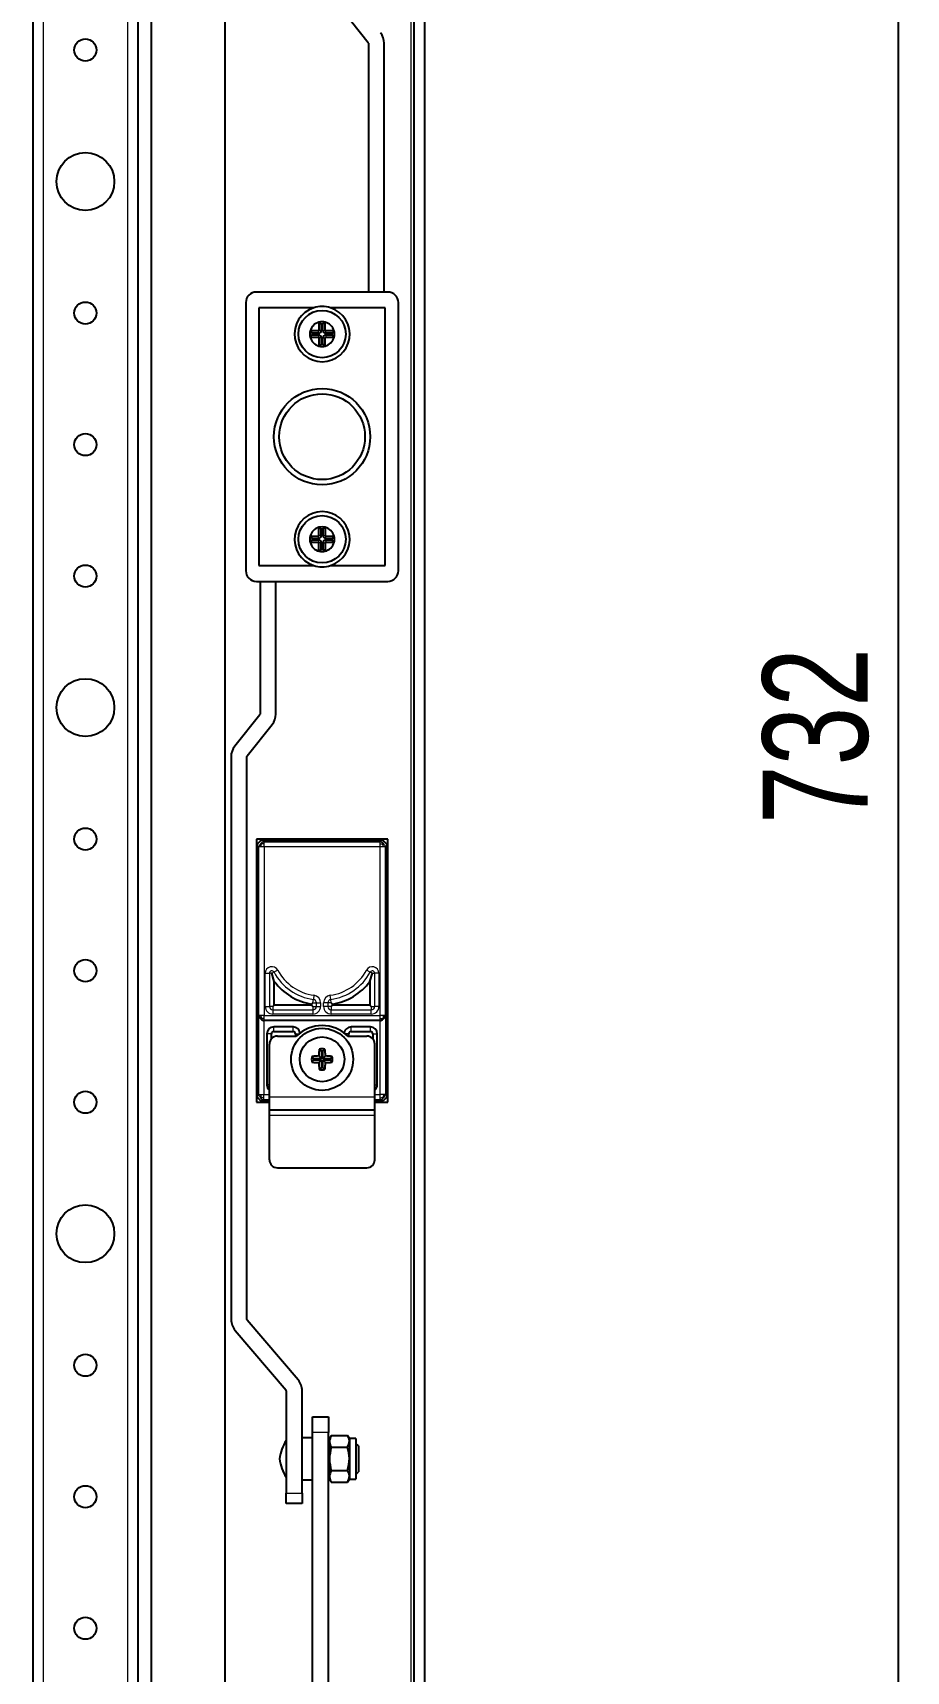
# Model space of a CAD drawing. Header units: millimetres. Extents: x -409 to 1413, y -262 to 1017.
# Drawn here: x 1247.4 to 1413.4, y 185.8 to 497.2 of the extents above; entities that cross this region are included whole.
import ezdxf

# ---------------------------------------------------------------- set-up
doc = ezdxf.new("R2010")
doc.units = ezdxf.units.MM
doc.layers.add('FORMAT', color=7, linetype='Continuous')
doc.styles.add('SLDTEXTSTYLE0', font='TXT', dxfattribs={"width": 0.75})
doc.dimstyles.new('SLDDIMSTYLE0', dxfattribs={"dimtxt": 20, "dimasz": 10, "dimexe": 0, "dimexo": 0.0625, "dimgap": 5, "dimtad": 2, "dimdec": 1, "dimrnd": 1e-09, "dimzin": 12, "dimdsep": 46, "dimtxsty": 'SLDTEXTSTYLE0', "dimsah": 1, "dimcen": 0.09, "dimadec": 0, "dimazin": 3, "dimtfac": 1, "dimtofl": 0, "dimtmove": 0, "dimatfit": 3, "dimfxl": 0, "dimfrac": 2, "dimtolj": 1, "dimtzin": 12, "dimarcsym": 0})

# ---------------------------------------------------------------- blocks, each defined once
blk = doc.blocks.new('_D_5')
at = {"layer": 'FORMAT'}
for p, q in [((1313.88, 734.96), (1412.87, 734.96)), ((1411.87, 734.96), (1411.87, 2.96)), ((1313.88, 2.96), (1412.87, 2.96))]:
    blk.add_line(p, q, dxfattribs=at)
for points in [[(1411.87, 734.96), (1410.34, 724.96), (1413.41, 724.96)], [(1411.87, 2.96), (1413.41, 12.96), (1410.34, 12.96)]]:
    blk.add_solid(points, dxfattribs=at)
at = {"layer": 'FORMAT', "insert": (1386.09, 346.8), "char_height": 20, "attachment_point": 1, "rotation": 90, "style": 'SLDTEXTSTYLE0'}
blk.add_mtext('732', dxfattribs=at)

msp = doc.modelspace()

# ---------------------------------------------------------------- linework, layer by layer
at = {"color": 7, "linetype": 'Continuous', "lineweight": 25}
for p, q in [((1319.87, -108.54), (1319.87, 846.46)), ((1321.87, -108.54), (1321.87, 846.46)), ((1269.87, 813.46), (1269.87, -75.54)), ((1247.37, 786.46), (1247.37, -48.54)), ((1267.37, 786.46), (1267.37, -48.54)), ((1283.87, 713.96), (1283.87, 23.96)), ((1306.26, 501.55), (1311.13, 495.38)), ((1311.17, 495.25), (1311.17, 447.96)), ((1314.17, 447.96), (1314.17, 495.25)), ((1287.87, 445.96), (1287.87, 394.96)), ((1314.87, 447.96), (1289.87, 447.96)), ((1316.87, 394.96), (1316.87, 445.96)), ((1290.37, 444.96), (1290.37, 395.96)), ((1300.77, 444.96), (1290.37, 444.96)), ((1314.37, 444.96), (1303.97, 444.96)), ((1314.37, 395.96), (1314.37, 444.96)), ((1301.67, 440.56), (1300.1, 440.56)), ((1300.46, 440.13), (1300.1, 440.56)), ((1300.46, 439.8), (1300.1, 439.36)), ((1300.1, 439.36), (1301.67, 439.36)), ((1301.67, 440.13), (1300.46, 440.13)), ((1300.46, 439.8), (1301.67, 439.8)), ((1301.77, 442.24), (1301.77, 440.66)), ((1302.21, 441.87), (1301.77, 442.24)), ((1301.77, 439.26), (1301.77, 437.69)), ((1302.21, 441.87), (1302.21, 440.66)), ((1302.21, 439.26), (1302.21, 438.06)), ((1302.53, 441.87), (1302.97, 442.24)), ((1302.53, 440.66), (1302.53, 441.87)), ((1302.53, 438.06), (1302.53, 439.26)), ((1302.97, 440.66), (1302.97, 442.24)), ((1302.97, 437.69), (1302.97, 439.26)), ((1304.64, 440.56), (1303.07, 440.56)), ((1304.28, 440.13), (1303.07, 440.13)), ((1303.07, 439.8), (1304.28, 439.8)), ((1303.07, 439.36), (1304.64, 439.36)), ((1304.28, 440.13), (1304.64, 440.56)), ((1304.28, 439.8), (1304.64, 439.36)), ((1302.21, 438.06), (1301.77, 437.69)), ((1302.53, 438.06), (1302.97, 437.69)), ((1301.77, 401.66), (1301.77, 403.24)), ((1302.21, 402.87), (1301.77, 403.24)), ((1302.21, 401.66), (1302.21, 402.87)), ((1302.53, 402.87), (1302.97, 403.24)), ((1302.53, 402.87), (1302.53, 401.66)), ((1302.97, 403.24), (1302.97, 401.66)), ((1300.1, 401.56), (1301.67, 401.56)), ((1300.46, 401.13), (1300.1, 401.56)), ((1300.46, 400.8), (1300.1, 400.36)), ((1301.67, 400.36), (1300.1, 400.36)), ((1300.46, 401.13), (1301.67, 401.13)), ((1301.67, 400.8), (1300.46, 400.8)), ((1301.77, 398.69), (1301.77, 400.26)), ((1302.21, 399.06), (1301.77, 398.69)), ((1302.21, 399.06), (1302.21, 400.26)), ((1302.53, 400.26), (1302.53, 399.06)), ((1302.53, 399.06), (1302.97, 398.69)), ((1302.97, 400.26), (1302.97, 398.69)), ((1303.07, 401.56), (1304.64, 401.56)), ((1303.07, 401.13), (1304.28, 401.13)), ((1304.28, 400.8), (1303.07, 400.8)), ((1304.64, 400.36), (1303.07, 400.36)), ((1304.28, 401.13), (1304.64, 401.56)), ((1304.28, 400.8), (1304.64, 400.36)), ((1290.37, 395.96), (1300.77, 395.96)), ((1303.97, 395.96), (1314.37, 395.96)), ((1289.87, 392.96), (1314.87, 392.96)), ((1290.57, 392.96), (1290.57, 367.73)), ((1293.57, 367.73), (1293.57, 392.96)), ((1290.53, 367.61), (1285.77, 361.64)), ((1288.11, 359.77), (1292.87, 365.74)), ((1285.07, 359.65), (1285.07, 252.66)), ((1288.07, 252.66), (1288.07, 359.65)), ((1314.87, 343.96), (1289.87, 343.96)), ((1289.87, 343.96), (1289.87, 293.96)), ((1290.05, 295.15), (1290.05, 342.78)), ((1291.05, 343.78), (1313.69, 343.78)), ((1314.69, 342.78), (1314.69, 295.15)), ((1314.87, 293.96), (1314.87, 343.96)), ((1293.27, 316.91), (1292.82, 318.46)), ((1311.47, 316.91), (1311.92, 318.46)), ((1293.27, 312.42), (1293.27, 316.91)), ((1311.47, 316.91), (1311.47, 312.42)), ((1293.27, 312.42), (1293.02, 312.16)), ((1300.37, 312.42), (1293.27, 312.42)), ((1300.37, 312.62), (1300.62, 312.83)), ((1300.37, 312.62), (1300.37, 312.42)), ((1300.37, 312.42), (1300.62, 312.16)), ((1304.37, 312.62), (1304.12, 312.83)), ((1304.37, 312.42), (1304.12, 312.16)), ((1304.37, 312.42), (1304.37, 312.62)), ((1311.47, 312.42), (1304.37, 312.42)), ((1311.47, 312.42), (1311.72, 312.16)), ((1291.34, 309.46), (1291.32, 309.46)), ((1291.35, 309.46), (1291.34, 309.46)), ((1313.39, 309.46), (1291.35, 309.46)), ((1313.4, 309.46), (1313.39, 309.46)), ((1313.42, 309.46), (1313.4, 309.46)), ((1291.87, 306.96), (1291.87, 297.26)), ((1292.73, 305.99), (1292.73, 306.96)), ((1296.87, 308.26), (1293.17, 308.26)), ((1293.17, 307.4), (1296.87, 307.4)), ((1293.87, 306.51), (1297.47, 306.51)), ((1297.3, 306.96), (1297.3, 306.51)), ((1307.27, 306.51), (1310.87, 306.51)), ((1307.43, 306.51), (1307.43, 306.96)), ((1311.57, 308.26), (1307.87, 308.26)), ((1307.87, 307.4), (1311.57, 307.4)), ((1312, 306.96), (1312, 305.99)), ((1312.87, 297.26), (1312.87, 306.96)), ((1292.37, 295.01), (1292.37, 305.01)), ((1300.81, 302.23), (1300.45, 302.66)), ((1302.26, 302.23), (1300.81, 302.23)), ((1302.26, 302.23), (1301.74, 302.74)), ((1302.26, 303.67), (1301.82, 304.03)), ((1302.26, 303.67), (1302.26, 302.23)), ((1302.48, 303.67), (1302.92, 304.03)), ((1302.48, 302.23), (1302.48, 303.67)), ((1302.48, 302.23), (1303, 302.74)), ((1303.93, 302.23), (1302.48, 302.23)), ((1303.93, 302.23), (1304.29, 302.66)), ((1312.37, 295.01), (1312.37, 305.01)), ((1300.81, 302), (1300.45, 301.57)), ((1300.81, 302), (1302.26, 302)), ((1302.26, 302), (1301.74, 301.48)), ((1302.26, 300.55), (1301.82, 300.19)), ((1302.26, 302), (1302.26, 300.55)), ((1302.48, 302), (1303, 301.48)), ((1302.48, 302), (1303.93, 302)), ((1302.48, 300.55), (1302.48, 302)), ((1302.48, 300.55), (1302.92, 300.19)), ((1303.93, 302), (1304.29, 301.57)), ((1289.87, 293.96), (1292.37, 293.96)), ((1292.37, 294.15), (1291.05, 294.15)), ((1292.37, 292.51), (1292.37, 295.01)), ((1312.37, 292.51), (1312.37, 295.01)), ((1313.69, 294.15), (1312.37, 294.15)), ((1312.37, 293.96), (1314.87, 293.96)), ((1292.37, 292.51), (1312.37, 292.51)), ((1292.37, 291.51), (1292.37, 292.51)), ((1292.37, 283.01), (1292.37, 291.51)), ((1312.37, 291.51), (1312.37, 292.51)), ((1312.37, 283.01), (1312.37, 291.51)), ((1293.87, 281.51), (1310.87, 281.51)), ((1297.8, 241.17), (1288.12, 252.53)), ((1285.83, 250.59), (1295.52, 239.22)), ((1295.57, 239.09), (1295.57, 219.66)), ((1298.57, 219.66), (1298.57, 239.09)), ((1300.57, 234.16), (1303.57, 234.16)), ((1300.57, 231.16), (1300.57, 234.16)), ((1303.57, 234.16), (1303.57, 231.16)), ((1300.57, 34.96), (1300.57, 231.16)), ((1303.57, 34.96), (1303.57, 231.16)), ((1304.12, 230.61), (1303.77, 230.01)), ((1304.12, 230.61), (1307.22, 230.61)), ((1307.57, 230.01), (1307.22, 230.61)), ((1300.57, 230.16), (1298.57, 230.16)), ((1303.77, 229.11), (1303.57, 229.11)), ((1303.77, 230.01), (1303.77, 222.31)), ((1304.12, 228.39), (1307.22, 228.39)), ((1308.77, 230.01), (1307.57, 230.01)), ((1307.57, 230.01), (1307.57, 222.31)), ((1308.77, 230.01), (1308.77, 222.31)), ((1309.27, 228.61), (1308.77, 229.11)), ((1309.27, 228.61), (1309.27, 223.71)), ((1298.57, 222.16), (1300.57, 222.16)), ((1303.57, 223.21), (1303.77, 223.21)), ((1303.77, 222.31), (1304.12, 221.71)), ((1304.12, 223.94), (1307.22, 223.94)), ((1304.12, 221.71), (1307.22, 221.71)), ((1307.22, 221.71), (1307.57, 222.31)), ((1307.57, 222.31), (1308.77, 222.31)), ((1308.77, 223.21), (1309.27, 223.71)), ((1295.57, 217.66), (1295.57, 219.66)), ((1298.57, 219.66), (1298.57, 217.66)), ((1298.57, 217.66), (1295.57, 217.66))]:
    msp.add_line(p, q, dxfattribs=at)
at = {"color": 8, "linetype": 'Continuous', "lineweight": 18}
for p, q in [((1319.27, 843.86), (1319.27, -105.94)), ((1249.37, 786.46), (1249.37, -48.54)), ((1265.37, 786.46), (1265.37, -48.54)), ((1301.67, 440.13), (1301.67, 440.56)), ((1301.67, 439.8), (1301.67, 439.36)), ((1302.21, 440.66), (1301.77, 440.66)), ((1302.21, 439.26), (1301.77, 439.26)), ((1302.53, 440.66), (1302.97, 440.66)), ((1302.53, 439.26), (1302.97, 439.26)), ((1303.07, 440.13), (1303.07, 440.56)), ((1303.07, 439.8), (1303.07, 439.36)), ((1301.67, 401.13), (1301.67, 401.56)), ((1301.67, 400.8), (1301.67, 400.36)), ((1302.21, 401.66), (1301.77, 401.66)), ((1302.21, 400.26), (1301.77, 400.26)), ((1302.53, 401.66), (1302.97, 401.66)), ((1302.53, 400.26), (1302.97, 400.26)), ((1303.07, 401.13), (1303.07, 401.56)), ((1303.07, 400.8), (1303.07, 400.36)), ((1290.35, 342.48), (1290.05, 342.78)), ((1291.05, 343.78), (1291.35, 343.48)), ((1291.35, 343.48), (1313.39, 343.48)), ((1313.39, 343.48), (1313.69, 343.78)), ((1314.69, 342.78), (1314.39, 342.48)), ((1290.35, 310.46), (1290.35, 342.48)), ((1291.35, 342.48), (1291.35, 310.46)), ((1313.39, 342.48), (1291.35, 342.48)), ((1313.39, 310.46), (1313.39, 342.48)), ((1314.39, 342.48), (1314.39, 310.46)), ((1291.56, 312.16), (1291.56, 318.46)), ((1291.56, 318.46), (1292.36, 318.46)), ((1292.36, 318.46), (1292.36, 312.16)), ((1292.82, 318.46), (1292.36, 318.46)), ((1292.82, 318.46), (1293.22, 318.68)), ((1293.93, 319.06), (1293.22, 318.68)), ((1311.51, 318.68), (1310.81, 319.06)), ((1311.92, 318.46), (1311.51, 318.68)), ((1311.92, 318.46), (1312.38, 318.46)), ((1313.18, 318.46), (1312.38, 318.46)), ((1312.38, 312.16), (1312.38, 318.46)), ((1313.18, 318.46), (1313.18, 312.16)), ((1291.56, 312.16), (1292.36, 312.16)), ((1293.02, 312.16), (1292.36, 312.16)), ((1293.02, 312.16), (1293.02, 311.5)), ((1293.02, 311.5), (1293.02, 310.71)), ((1293.02, 311.5), (1300.62, 311.5)), ((1300.62, 312.83), (1300.71, 313.49)), ((1300.62, 312.83), (1301.28, 312.83)), ((1300.62, 312.16), (1300.62, 311.5)), ((1300.62, 312.16), (1301.28, 312.16)), ((1300.62, 311.5), (1300.62, 310.71)), ((1300.82, 314.28), (1300.71, 313.49)), ((1301.28, 312.83), (1302.08, 312.83)), ((1301.28, 312.16), (1301.28, 312.83)), ((1301.28, 312.16), (1302.08, 312.16)), ((1302.08, 312.83), (1302.08, 312.16)), ((1302.66, 312.16), (1302.66, 312.83)), ((1303.46, 312.83), (1302.66, 312.83)), ((1303.46, 312.16), (1302.66, 312.16)), ((1303.46, 312.83), (1303.46, 312.16)), ((1304.12, 312.83), (1303.46, 312.83)), ((1304.12, 312.16), (1303.46, 312.16)), ((1304.03, 313.49), (1303.92, 314.28)), ((1304.12, 312.83), (1304.03, 313.49)), ((1304.12, 312.16), (1304.12, 311.5)), ((1304.12, 310.71), (1304.12, 311.5)), ((1304.12, 311.5), (1311.72, 311.5)), ((1311.72, 312.16), (1311.72, 311.5)), ((1311.72, 312.16), (1312.38, 312.16)), ((1311.72, 310.71), (1311.72, 311.5)), ((1313.18, 312.16), (1312.38, 312.16)), ((1290.32, 310.46), (1290.35, 310.46)), ((1290.32, 295.42), (1290.32, 310.46)), ((1291.32, 309.46), (1291.32, 295.42)), ((1291.35, 310.46), (1313.39, 310.46)), ((1300.62, 310.71), (1293.02, 310.71)), ((1311.72, 310.71), (1304.12, 310.71)), ((1313.42, 295.42), (1313.42, 309.46)), ((1314.39, 310.46), (1314.42, 310.46)), ((1314.42, 310.46), (1314.42, 295.42)), ((1292.73, 306.96), (1291.87, 306.96)), ((1293.17, 307.4), (1293.17, 308.26)), ((1296.87, 307.4), (1296.87, 308.26)), ((1297.3, 306.96), (1297.98, 306.96)), ((1307.43, 306.96), (1306.76, 306.96)), ((1307.87, 307.4), (1307.87, 308.26)), ((1311.57, 307.4), (1311.57, 308.26)), ((1312, 306.96), (1312.87, 306.96)), ((1292.37, 297.26), (1291.87, 297.26)), ((1312.37, 297.26), (1312.87, 297.26)), ((1290.05, 295.15), (1290.32, 295.42)), ((1291.32, 294.42), (1291.05, 294.15)), ((1291.32, 295.42), (1292.37, 295.42)), ((1292.37, 294.42), (1291.32, 294.42)), ((1292.37, 295.01), (1312.37, 295.01)), ((1312.37, 295.42), (1313.42, 295.42)), ((1313.42, 294.42), (1312.37, 294.42)), ((1313.69, 294.15), (1313.42, 294.42)), ((1314.42, 295.42), (1314.69, 295.15)), ((1292.37, 291.51), (1312.37, 291.51)), ((1303.57, 231.16), (1300.57, 231.16)), ((1295.57, 219.66), (1298.57, 219.66))]:
    msp.add_line(p, q, dxfattribs=at)
at = {"color": 7, "linetype": 'Continuous', "lineweight": 25}
for centre, radius in [((1257.37, 493.96), 2.1), ((1257.37, 468.96), 5.5), ((1257.37, 443.96), 2.1), ((1302.37, 439.96), 4.5), ((1302.37, 420.46), 9.15), ((1302.37, 420.46), 8.15), ((1257.37, 418.96), 2.1), ((1302.37, 400.96), 4.5), ((1257.37, 393.96), 2.1), ((1257.37, 368.96), 5.5), ((1257.37, 343.96), 2.1), ((1257.37, 318.96), 2.1), ((1302.37, 302.11), 5.9), ((1302.37, 302.11), 4.25), ((1257.37, 293.96), 2.1), ((1257.37, 268.96), 5.5), ((1257.37, 243.96), 2.1), ((1257.37, 218.96), 2.1), ((1257.37, 193.96), 2.1)]:
    msp.add_circle(centre, radius, dxfattribs=at)
for centre, radius, start, end in [((1310.97, 495.25), 0.2, 0, 38.264), ((1310.97, 495.25), 3.2, 0, 38.264), ((1289.87, 445.96), 2, 90, 180), ((1314.87, 445.96), 2, 0, 90), ((1302.37, 439.96), 5.25, 107.7528, 72.2472), ((1302.37, 439.96), 5.25, 72.2472, 107.7528), ((1302.37, 439.96), 2.35, 75.2075, 104.7925), ((1302.37, 439.96), 2.35, 165.2075, 194.7925), ((1302.37, 439.96), 2.35, 104.7925, 165.2075), ((1302.37, 439.96), 2.35, 194.7925, 255.2075), ((1302.37, 439.96), 1.91, 175.1056, 184.8944), ((1301.67, 440.66), 0.1, 270, 0), ((1301.67, 440.66), 0.537, 270, 0), ((1301.67, 439.26), 0.537, 0, 90), ((1301.67, 439.26), 0.1, 0, 90), ((1302.37, 439.96), 1.91, 85.1056, 94.8944), ((1303.07, 440.66), 0.537, 180, 270), ((1303.07, 439.26), 0.537, 90, 180), ((1302.37, 439.96), 2.35, 14.7925, 75.2075), ((1303.07, 440.66), 0.1, 180, 270), ((1302.37, 439.96), 2.35, 284.7925, 345.2075), ((1303.07, 439.26), 0.1, 90, 180), ((1302.37, 439.96), 1.91, 355.1056, 4.8944), ((1302.37, 439.96), 2.35, 345.2075, 14.7925), ((1302.37, 439.96), 2.35, 255.2075, 284.7925), ((1302.37, 439.96), 1.91, 265.1056, 274.8944), ((1302.37, 400.96), 5.25, 287.7528, 252.2472), ((1302.37, 400.96), 2.35, 104.7925, 165.2075), ((1302.37, 400.96), 2.35, 75.2075, 104.7925), ((1302.37, 400.96), 1.91, 85.1056, 94.8944), ((1302.37, 400.96), 2.35, 14.7925, 75.2075), ((1302.37, 400.96), 2.35, 165.2075, 194.7925), ((1302.37, 400.96), 2.35, 194.7925, 255.2075), ((1302.37, 400.96), 1.91, 175.1056, 184.8944), ((1301.67, 401.66), 0.1, 270, 0), ((1301.67, 401.66), 0.537, 270, 0), ((1301.67, 400.26), 0.537, 0, 90), ((1301.67, 400.26), 0.1, 0, 90), ((1302.37, 400.96), 2.35, 255.2075, 284.7925), ((1302.37, 400.96), 1.91, 265.1056, 274.8944), ((1303.07, 401.66), 0.537, 180, 270), ((1303.07, 400.26), 0.537, 90, 180), ((1303.07, 401.66), 0.1, 180, 270), ((1302.37, 400.96), 2.35, 284.7925, 345.2075), ((1303.07, 400.26), 0.1, 90, 180), ((1302.37, 400.96), 1.91, 355.1056, 4.8944), ((1302.37, 400.96), 2.35, 345.2075, 14.7925), ((1302.37, 400.96), 5.25, 252.2472, 287.7528), ((1289.87, 394.96), 2, 180, 270), ((1314.87, 394.96), 2, 270, 0), ((1290.37, 367.73), 0.2, 321.4416, 0), ((1290.37, 367.73), 3.2, 321.4416, 0), ((1288.27, 359.65), 3.2, 141.4416, 180), ((1288.27, 359.65), 0.2, 141.4416, 180), ((1302.07, 323.44), 10.95, 216.5958, 261.061), ((1302.67, 323.44), 10.95, 278.939, 323.4042), ((1302.37, 301.51), 7, 45.5847, 134.4153), ((1293.17, 306.96), 1.3, 90, 180), ((1293.87, 305.01), 1.5, 90, 180), ((1293.17, 306.96), 0.435, 90, 180), ((1296.87, 306.96), 1.3, 6.3593, 90), ((1296.87, 306.96), 0.435, 0, 90), ((1307.87, 306.96), 1.3, 90, 173.6407), ((1307.87, 306.96), 0.435, 90, 180), ((1310.87, 305.01), 1.5, 0, 90), ((1311.57, 306.96), 1.3, 0, 90), ((1311.57, 306.96), 0.435, 0, 90), ((1302.37, 302.11), 2, 164.1146, 195.8854), ((1302.3, 284.03), 18.72, 91.7249, 95.6832), ((1302.37, 302.11), 1.56, 175.8165, 184.1835), ((1320.45, 302.18), 18.72, 174.3168, 178.2751), ((1302.37, 302.11), 2, 74.1146, 105.8854), ((1302.37, 302.11), 1.56, 85.8165, 94.1835), ((1284.29, 302.18), 18.72, 1.7249, 5.6832), ((1302.44, 284.03), 18.72, 84.3168, 88.2751), ((1302.37, 302.11), 1.56, 355.8165, 4.1835), ((1302.37, 302.11), 2, 344.1146, 15.8854), ((1302.3, 320.19), 18.72, 264.3168, 268.2751), ((1320.45, 302.05), 18.72, 181.7249, 185.6832), ((1302.37, 302.11), 2, 254.1146, 285.8854), ((1302.37, 302.11), 1.56, 265.8165, 274.1835), ((1284.29, 302.05), 18.72, 354.3168, 358.2751), ((1302.44, 320.19), 18.72, 271.7249, 275.6832), ((1293.17, 297.26), 1.3, 180, 232.0201), ((1311.57, 297.26), 1.3, 307.9799, 0), ((1293.87, 283.01), 1.5, 180, 270), ((1310.87, 283.01), 1.5, 270, 0), ((1288.27, 252.66), 3.2, 180, 220.4367), ((1288.27, 252.66), 0.2, 180, 220.4367), ((1295.37, 239.09), 3.2, 0, 40.4367), ((1295.37, 239.09), 0.2, 0, 40.4367), ((1302.21, 225.21), 8, 146.1291, 173.1181), ((1302.21, 227.12), 8, 186.8819, 213.8709)]:
    msp.add_arc(centre, radius, start, end, dxfattribs=at)
at = {"color": 8, "linetype": 'Continuous', "lineweight": 18}
for centre, radius, start, end in [((1292.82, 318.46), 1.26, 28.2631, 180), ((1292.82, 318.46), 0.46, 28.2631, 180), ((1302.07, 323.44), 10.04, 208.2631, 262.2213), ((1302.07, 323.44), 9.24, 208.2631, 262.2213), ((1302.67, 323.44), 9.24, 277.7787, 331.7369), ((1302.67, 323.44), 10.04, 277.7787, 331.7369), ((1311.92, 318.46), 1.26, 0, 151.7369), ((1311.92, 318.46), 0.46, 0, 151.7369), ((1293.02, 312.16), 1.46, 180, 270), ((1293.02, 312.16), 0.66, 180, 270), ((1300.62, 312.16), 1.46, 270, 0), ((1300.62, 312.16), 0.66, 270, 0), ((1300.62, 312.83), 0.66, 0, 82.2213), ((1300.62, 312.83), 1.46, 0, 82.2213), ((1304.12, 312.83), 1.46, 97.7787, 180), ((1304.12, 312.16), 1.46, 180, 270), ((1304.12, 312.83), 0.66, 97.7787, 180), ((1304.12, 312.16), 0.66, 180, 270), ((1311.72, 312.16), 1.46, 270, 0), ((1311.72, 312.16), 0.66, 270, 0)]:
    msp.add_arc(centre, radius, start, end, dxfattribs=at)
at = {"color": 7, "linetype": 'Continuous', "lineweight": 25}
for points, knots in [([(1290.05, 342.78), (1290.05, 342.81), (1290.07, 342.93), (1290.2, 343.16), (1290.41, 343.42), (1290.65, 343.62), (1290.84, 343.73), (1290.96, 343.77), (1291.02, 343.78), (1291.05, 343.78)], [0, 0, 0, 0, 0.0566974, 0.2503517, 0.4998638, 0.7488693, 0.8744535, 0.9435148, 1, 1, 1, 1]), ([(1313.69, 343.78), (1313.71, 343.78), (1313.84, 343.77), (1314.06, 343.64), (1314.32, 343.42), (1314.53, 343.18), (1314.63, 342.99), (1314.68, 342.87), (1314.68, 342.81), (1314.69, 342.78)], [0, 0, 0, 0, 0.056697, 0.250352, 0.499864, 0.748869, 0.874453, 0.943515, 1, 1, 1, 1]), ([(1290.32, 310.46), (1290.33, 310.41), (1290.37, 310.2), (1290.61, 309.92), (1290.88, 309.67), (1291.09, 309.54), (1291.22, 309.48), (1291.29, 309.47), (1291.32, 309.46)], [0, 0, 0, 0, 0.125207, 0.499639, 0.74848, 0.874099, 0.946251, 1, 1, 1, 1]), ([(1313.39, 309.46), (1313.42, 309.47), (1313.48, 309.47), (1313.6, 309.52), (1313.79, 309.62), (1313.92, 309.75), (1314.02, 309.83)], [0, 0, 0, 0, 0.124863, 0.249962, 0.500073, 1, 1, 1, 1]), ([(1313.42, 309.46), (1313.45, 309.47), (1313.6, 309.5), (1313.83, 309.65), (1314.09, 309.87), (1314.27, 310.11), (1314.39, 310.31), (1314.41, 310.41), (1314.42, 310.46)], [0, 0, 0, 0, 0.053741, 0.2506254, 0.4994286, 0.749504, 0.8748127, 1, 1, 1, 1]), ([(1291.05, 294.15), (1291.02, 294.15), (1290.9, 294.16), (1290.68, 294.29), (1290.41, 294.51), (1290.21, 294.75), (1290.1, 294.94), (1290.06, 295.06), (1290.05, 295.12), (1290.05, 295.15)], [0, 0, 0, 0, 0.0566974, 0.2503517, 0.4998638, 0.7488693, 0.8744535, 0.9435148, 1, 1, 1, 1]), ([(1314.69, 295.15), (1314.68, 295.12), (1314.67, 294.99), (1314.54, 294.77), (1314.33, 294.51), (1314.09, 294.31), (1313.89, 294.2), (1313.78, 294.16), (1313.71, 294.15), (1313.69, 294.15)], [0, 0, 0, 0, 0.056697, 0.250352, 0.499864, 0.748869, 0.874453, 0.943515, 1, 1, 1, 1]), ([(1304.12, 230.61), (1303.94, 230.22), (1303.6, 229.47), (1303.95, 228.73), (1304.12, 228.39)], [0, 0, 0, 0, 0.534707, 1, 1, 1, 1]), ([(1307.22, 228.39), (1307.4, 228.79), (1307.74, 229.53), (1307.39, 230.27), (1307.22, 230.61)], [0, 0, 0, 0, 0.534707, 1, 1, 1, 1]), ([(1304.12, 228.39), (1303.94, 227.63), (1303.6, 226.15), (1303.95, 224.67), (1304.12, 223.94)], [0, 0, 0, 0, 0.508481, 1, 1, 1, 1]), ([(1307.22, 223.94), (1307.4, 224.69), (1307.74, 226.18), (1307.39, 227.66), (1307.22, 228.39)], [0, 0, 0, 0, 0.508481, 1, 1, 1, 1]), ([(1304.12, 223.94), (1303.94, 223.54), (1303.6, 222.8), (1303.95, 222.06), (1304.12, 221.71)], [0, 0, 0, 0, 0.534707, 1, 1, 1, 1]), ([(1307.22, 221.71), (1307.4, 222.11), (1307.74, 222.86), (1307.39, 223.6), (1307.22, 223.94)], [0, 0, 0, 0, 0.534707, 1, 1, 1, 1])]:
    msp.add_open_spline(points, degree=3, knots=knots, dxfattribs=at)
at = {"color": 8, "linetype": 'Continuous', "lineweight": 18}
for points, knots in [([(1290.72, 343.11), (1290.64, 343.02), (1290.51, 342.88), (1290.41, 342.69), (1290.36, 342.57), (1290.36, 342.51), (1290.35, 342.48)], [0, 0, 0, 0, 0.499932, 0.750046, 0.875143, 1, 1, 1, 1]), ([(1291.35, 343.48), (1291.32, 343.48), (1291.26, 343.47), (1291.14, 343.43), (1290.95, 343.32), (1290.81, 343.2), (1290.72, 343.11)], [0, 0, 0, 0, 0.124863, 0.249962, 0.500073, 1, 1, 1, 1]), ([(1290.72, 343.11), (1290.73, 343.11), (1290.74, 343.1), (1290.8, 343.03), (1290.83, 343)], [0, 0, 0, 0, 0.584601, 1, 1, 1, 1]), ([(1290.72, 342.48), (1290.73, 342.59), (1290.74, 342.78), (1290.8, 342.94), (1290.83, 343)], [0, 0, 0, 0, 0.584782, 1, 1, 1, 1]), ([(1291.35, 343.11), (1291.24, 343.1), (1291.06, 343.1), (1290.9, 343.03), (1290.83, 343)], [0, 0, 0, 0, 0.584782, 1, 1, 1, 1]), ([(1291.35, 343.11), (1291.35, 343.19), (1291.35, 343.32), (1291.35, 343.42), (1291.35, 343.47), (1291.35, 343.48), (1291.35, 343.48)], [0, 0, 0, 0, 0.499933, 0.750044, 0.87514, 1, 1, 1, 1]), ([(1291.35, 342.48), (1291.35, 342.51), (1291.35, 342.57), (1291.35, 342.69), (1291.35, 342.88), (1291.35, 343.02), (1291.35, 343.11)], [0, 0, 0, 0, 0.124527, 0.250035, 0.500121, 1, 1, 1, 1]), ([(1313.39, 343.11), (1313.39, 343.21), (1313.39, 343.35), (1313.39, 343.46), (1313.39, 343.48), (1313.39, 343.48)], [0, 0, 0, 0, 0.633094, 0.851999, 1, 1, 1, 1]), ([(1314.02, 343.11), (1313.92, 343.2), (1313.79, 343.32), (1313.6, 343.43), (1313.48, 343.47), (1313.42, 343.48), (1313.39, 343.48)], [0, 0, 0, 0, 0.499932, 0.750046, 0.875143, 1, 1, 1, 1]), ([(1313.39, 342.48), (1313.39, 342.52), (1313.39, 342.61), (1313.39, 342.83), (1313.39, 342.99), (1313.39, 343.11)], [0, 0, 0, 0, 0.148001, 0.3669064, 1, 1, 1, 1]), ([(1313.39, 343.11), (1313.49, 343.1), (1313.68, 343.1), (1313.84, 343.03), (1313.91, 343)], [0, 0, 0, 0, 0.584782, 1, 1, 1, 1]), ([(1314.02, 343.11), (1314.01, 343.11), (1314, 343.1), (1313.93, 343.03), (1313.91, 343)], [0, 0, 0, 0, 0.584601, 1, 1, 1, 1]), ([(1314.01, 342.48), (1314.01, 342.59), (1314, 342.78), (1313.93, 342.94), (1313.91, 343)], [0, 0, 0, 0, 0.584782, 1, 1, 1, 1]), ([(1314.39, 342.48), (1314.38, 342.51), (1314.38, 342.57), (1314.33, 342.69), (1314.23, 342.88), (1314.1, 343.02), (1314.02, 343.11)], [0, 0, 0, 0, 0.124863, 0.249962, 0.500073, 1, 1, 1, 1]), ([(1290.72, 342.48), (1290.62, 342.48), (1290.48, 342.48), (1290.37, 342.48), (1290.36, 342.48), (1290.35, 342.48)], [0, 0, 0, 0, 0.633094, 0.851999, 1, 1, 1, 1]), ([(1291.35, 342.48), (1291.32, 342.48), (1291.23, 342.48), (1291, 342.48), (1290.84, 342.48), (1290.72, 342.48)], [0, 0, 0, 0, 0.148001, 0.366906, 1, 1, 1, 1]), ([(1314.01, 342.48), (1313.9, 342.48), (1313.74, 342.48), (1313.51, 342.48), (1313.42, 342.48), (1313.39, 342.48)], [0, 0, 0, 0, 0.633094, 0.851999, 1, 1, 1, 1]), ([(1314.39, 342.48), (1314.38, 342.48), (1314.37, 342.48), (1314.26, 342.48), (1314.12, 342.48), (1314.01, 342.48)], [0, 0, 0, 0, 0.148001, 0.366906, 1, 1, 1, 1]), ([(1290.72, 310.46), (1290.64, 310.46), (1290.51, 310.46), (1290.41, 310.46), (1290.36, 310.46), (1290.36, 310.46), (1290.35, 310.46)], [0, 0, 0, 0, 0.49988, 0.749964, 0.875473, 1, 1, 1, 1]), ([(1290.72, 309.83), (1290.62, 309.95), (1290.48, 310.11), (1290.37, 310.34), (1290.36, 310.43), (1290.35, 310.46)], [0, 0, 0, 0, 0.633497, 0.852215, 1, 1, 1, 1]), ([(1291.35, 310.46), (1291.32, 310.46), (1291.26, 310.46), (1291.14, 310.46), (1290.95, 310.46), (1290.82, 310.46), (1290.72, 310.46)], [0, 0, 0, 0, 0.124527, 0.250035, 0.500121, 1, 1, 1, 1]), ([(1290.72, 310.46), (1290.73, 310.35), (1290.74, 310.17), (1290.8, 310.01), (1290.83, 309.94)], [0, 0, 0, 0, 0.585225, 1, 1, 1, 1]), ([(1290.72, 309.83), (1290.73, 309.84), (1290.74, 309.85), (1290.8, 309.91), (1290.83, 309.94)], [0, 0, 0, 0, 0.5850478, 1, 1, 1, 1]), ([(1291.35, 309.46), (1291.32, 309.47), (1291.22, 309.48), (1291, 309.59), (1290.84, 309.73), (1290.72, 309.83)], [0, 0, 0, 0, 0.147785, 0.366503, 1, 1, 1, 1]), ([(1291.35, 309.83), (1291.24, 309.84), (1291.06, 309.85), (1290.9, 309.91), (1290.83, 309.94)], [0, 0, 0, 0, 0.585048, 1, 1, 1, 1]), ([(1291.35, 309.83), (1291.35, 309.93), (1291.35, 310.06), (1291.35, 310.26), (1291.35, 310.37), (1291.35, 310.43), (1291.35, 310.46)], [0, 0, 0, 0, 0.4998775, 0.7499648, 0.8754836, 1, 1, 1, 1]), ([(1291.35, 309.46), (1291.35, 309.47), (1291.35, 309.47), (1291.35, 309.52), (1291.35, 309.62), (1291.35, 309.75), (1291.35, 309.83)], [0, 0, 0, 0, 0.124863, 0.249962, 0.500073, 1, 1, 1, 1]), ([(1313.39, 309.83), (1313.39, 309.95), (1313.39, 310.11), (1313.39, 310.34), (1313.39, 310.43), (1313.39, 310.46)], [0, 0, 0, 0, 0.633497, 0.852215, 1, 1, 1, 1]), ([(1314.01, 310.46), (1313.92, 310.46), (1313.78, 310.46), (1313.59, 310.46), (1313.48, 310.46), (1313.42, 310.46), (1313.39, 310.46)], [0, 0, 0, 0, 0.4998798, 0.7499641, 0.8754727, 1, 1, 1, 1]), ([(1313.39, 309.83), (1313.5, 309.84), (1313.68, 309.85), (1313.84, 309.91), (1313.91, 309.94)], [0, 0, 0, 0, 0.585048, 1, 1, 1, 1]), ([(1313.39, 309.46), (1313.39, 309.47), (1313.39, 309.48), (1313.39, 309.59), (1313.39, 309.73), (1313.39, 309.83)], [0, 0, 0, 0, 0.147785, 0.366503, 1, 1, 1, 1]), ([(1314.01, 310.46), (1314.01, 310.35), (1314, 310.17), (1313.94, 310.01), (1313.91, 309.94)], [0, 0, 0, 0, 0.585225, 1, 1, 1, 1]), ([(1314.02, 309.83), (1314.01, 309.84), (1314, 309.85), (1313.94, 309.91), (1313.91, 309.94)], [0, 0, 0, 0, 0.585048, 1, 1, 1, 1]), ([(1314.39, 310.46), (1314.38, 310.46), (1314.38, 310.46), (1314.33, 310.46), (1314.22, 310.46), (1314.1, 310.46), (1314.01, 310.46)], [0, 0, 0, 0, 0.124527, 0.250035, 0.500121, 1, 1, 1, 1]), ([(1314.02, 309.83), (1314.1, 309.93), (1314.23, 310.06), (1314.33, 310.26), (1314.38, 310.37), (1314.38, 310.43), (1314.39, 310.46)], [0, 0, 0, 0, 0.4998775, 0.7499648, 0.8754836, 1, 1, 1, 1]), ([(1290.32, 295.42), (1290.33, 295.42), (1290.34, 295.42), (1290.45, 295.42), (1290.59, 295.42), (1290.7, 295.42)], [0, 0, 0, 0, 0.148001, 0.366906, 1, 1, 1, 1]), ([(1290.32, 295.42), (1290.33, 295.39), (1290.33, 295.32), (1290.38, 295.21), (1290.48, 295.02), (1290.61, 294.88), (1290.69, 294.79)], [0, 0, 0, 0, 0.124863, 0.249962, 0.500073, 1, 1, 1, 1]), ([(1290.69, 294.79), (1290.7, 294.79), (1290.71, 294.8), (1290.77, 294.87), (1290.8, 294.9)], [0, 0, 0, 0, 0.584601, 1, 1, 1, 1]), ([(1290.69, 294.79), (1290.78, 294.7), (1290.92, 294.58), (1291.11, 294.47), (1291.23, 294.43), (1291.29, 294.42), (1291.32, 294.42)], [0, 0, 0, 0, 0.499931, 0.750045, 0.875142, 1, 1, 1, 1]), ([(1290.7, 295.42), (1290.81, 295.42), (1290.97, 295.42), (1291.2, 295.42), (1291.29, 295.42), (1291.32, 295.42)], [0, 0, 0, 0, 0.633094, 0.851999, 1, 1, 1, 1]), ([(1290.7, 295.42), (1290.7, 295.31), (1290.71, 295.12), (1290.77, 294.96), (1290.8, 294.9)], [0, 0, 0, 0, 0.584782, 1, 1, 1, 1]), ([(1291.32, 294.79), (1291.21, 294.8), (1291.03, 294.8), (1290.87, 294.87), (1290.8, 294.9)], [0, 0, 0, 0, 0.584782, 1, 1, 1, 1]), ([(1291.32, 294.79), (1291.32, 294.88), (1291.32, 295.02), (1291.32, 295.21), (1291.32, 295.33), (1291.32, 295.39), (1291.32, 295.42)], [0, 0, 0, 0, 0.49988, 0.749964, 0.875473, 1, 1, 1, 1]), ([(1291.32, 294.42), (1291.32, 294.42), (1291.32, 294.43), (1291.32, 294.47), (1291.32, 294.58), (1291.32, 294.71), (1291.32, 294.79)], [0, 0, 0, 0, 0.124859, 0.249955, 0.500068, 1, 1, 1, 1]), ([(1314.04, 295.42), (1313.95, 295.42), (1313.81, 295.42), (1313.62, 295.42), (1313.51, 295.42), (1313.45, 295.42), (1313.42, 295.42)], [0, 0, 0, 0, 0.49988, 0.749964, 0.875473, 1, 1, 1, 1]), ([(1313.42, 294.79), (1313.42, 294.91), (1313.42, 295.07), (1313.42, 295.29), (1313.42, 295.38), (1313.42, 295.42)], [0, 0, 0, 0, 0.6330936, 0.851999, 1, 1, 1, 1]), ([(1313.42, 294.79), (1313.52, 294.8), (1313.71, 294.8), (1313.87, 294.87), (1313.94, 294.9)], [0, 0, 0, 0, 0.584782, 1, 1, 1, 1]), ([(1313.42, 294.42), (1313.42, 294.42), (1313.42, 294.44), (1313.42, 294.55), (1313.42, 294.69), (1313.42, 294.79)], [0, 0, 0, 0, 0.148001, 0.366906, 1, 1, 1, 1]), ([(1313.42, 294.42), (1313.45, 294.42), (1313.51, 294.43), (1313.63, 294.47), (1313.82, 294.58), (1313.95, 294.7), (1314.05, 294.79)], [0, 0, 0, 0, 0.124863, 0.249962, 0.500073, 1, 1, 1, 1]), ([(1314.04, 295.42), (1314.04, 295.31), (1314.03, 295.12), (1313.96, 294.96), (1313.94, 294.9)], [0, 0, 0, 0, 0.5847816, 1, 1, 1, 1]), ([(1314.05, 294.79), (1314.04, 294.79), (1314.03, 294.8), (1313.96, 294.87), (1313.94, 294.9)], [0, 0, 0, 0, 0.584601, 1, 1, 1, 1]), ([(1314.42, 295.42), (1314.41, 295.42), (1314.41, 295.42), (1314.36, 295.42), (1314.25, 295.42), (1314.13, 295.42), (1314.04, 295.42)], [0, 0, 0, 0, 0.124859, 0.249955, 0.500068, 1, 1, 1, 1]), ([(1314.05, 294.79), (1314.13, 294.88), (1314.26, 295.02), (1314.36, 295.21), (1314.41, 295.32), (1314.41, 295.39), (1314.42, 295.42)], [0, 0, 0, 0, 0.499932, 0.750046, 0.875143, 1, 1, 1, 1])]:
    msp.add_open_spline(points, degree=3, knots=knots, dxfattribs=at)

# ---------------------------------------------------------------- dimensions: what is measured, and where the dimension line sits
at = {"layer": 'FORMAT'}
dim = msp.add_linear_dim(base=(1411.87, 2.96), p1=(1313.87, 734.96), p2=(1313.87, 2.96), angle=90, dimstyle='SLDDIMSTYLE0', dxfattribs=at)
dim.commit()
dim.dimension.update_dxf_attribs({"geometry": '_D_5', "text_midpoint": (1411.87, 368.96), "dimtype": 160})

doc.saveas('drawing.dxf')
